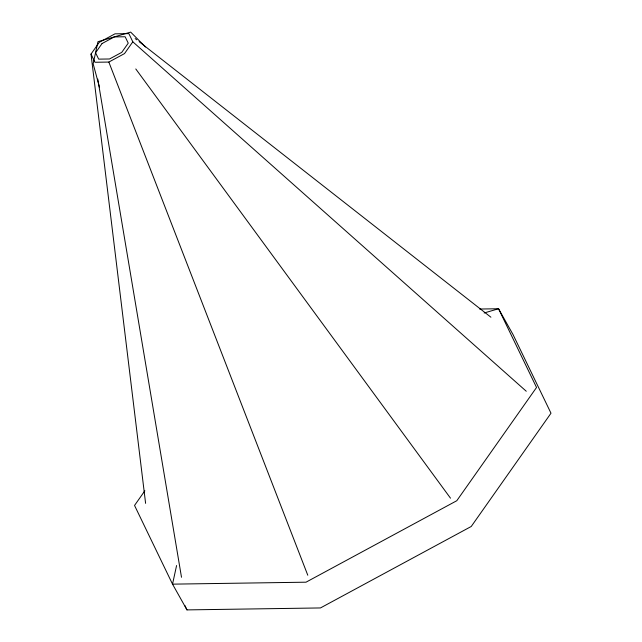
<?xml version="1.0" encoding="UTF-8"?>
<svg xmlns="http://www.w3.org/2000/svg" width="642" height="642" viewBox="0 0 642 642"><rect width="100%" height="100%" fill="white"/><g stroke="black" fill="none" stroke-linecap="round" stroke-linejoin="round"><path stroke-width="0.96" d="M176.582 565.538L172.529 584.148L186.982 609.9L320.462 607.942L471.244 526.472L550.996 413.215L512.998 334.506L498.553 308.754L479.622 309.035M145.606 503.36L91.004 54.08L99.301 42.308L114.982 33.833L128.865 33.625L132.814 41.81L526.263 391.251M132.814 41.81L124.524 53.591L108.843 62.065L94.96 62.266L91.004 54.08M144.867 490.777L134.539 505.447L172.529 584.148L306.009 582.19L456.791 500.72L536.543 387.463L498.553 308.754L484.148 312.983M135.173 38.568L136.754 39.804M139.121 41.658L490.913 317.212M145.549 47.002L130.671 32.1L97.953 41.706L93.146 63.799L99.414 87.007M135.783 68.951L450.499 498.184M184.824 605.43L186.982 609.9M108.843 62.065L307.783 575.232M97.785 79.07L181.501 577.278M102.054 43.536L95.578 52.74L98.659 59.136L109.509 58.984L121.763 52.355L128.248 43.158L125.158 36.763L114.308 36.915L102.054 43.536"/></g></svg>
